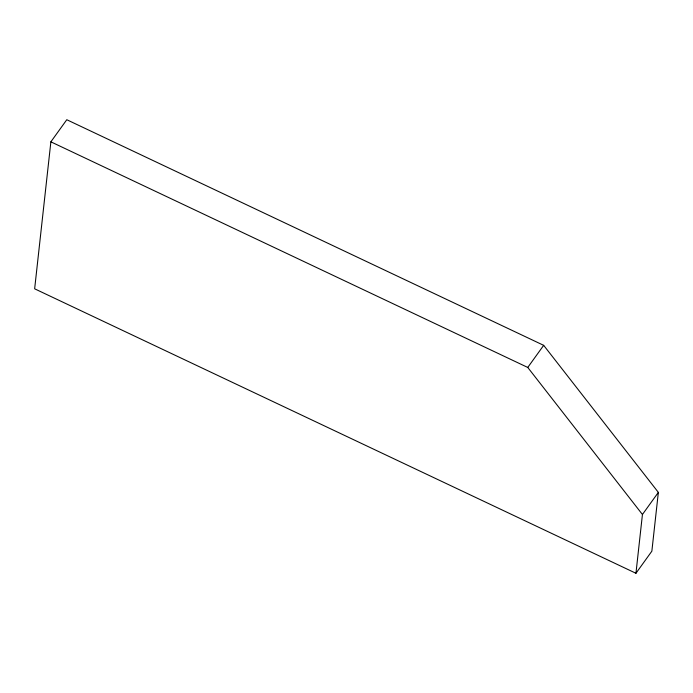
<?xml version="1.0" encoding="UTF-8"?>
<svg xmlns="http://www.w3.org/2000/svg" width="693" height="693" viewBox="0 0 693 693"><rect width="100%" height="100%" fill="white"/><g stroke="black" fill="none" stroke-linecap="round" stroke-linejoin="round"><path stroke-width="1.04" d="M50.875 141.831L34.65 288.808L635.949 573.276L651.862 551.169L658.35 492.376L543.676 345.339L66.788 119.724L50.875 141.831L527.763 367.446L642.437 514.492L635.949 573.276M527.763 367.446L543.676 345.339M642.437 514.492L658.35 492.376"/></g></svg>
